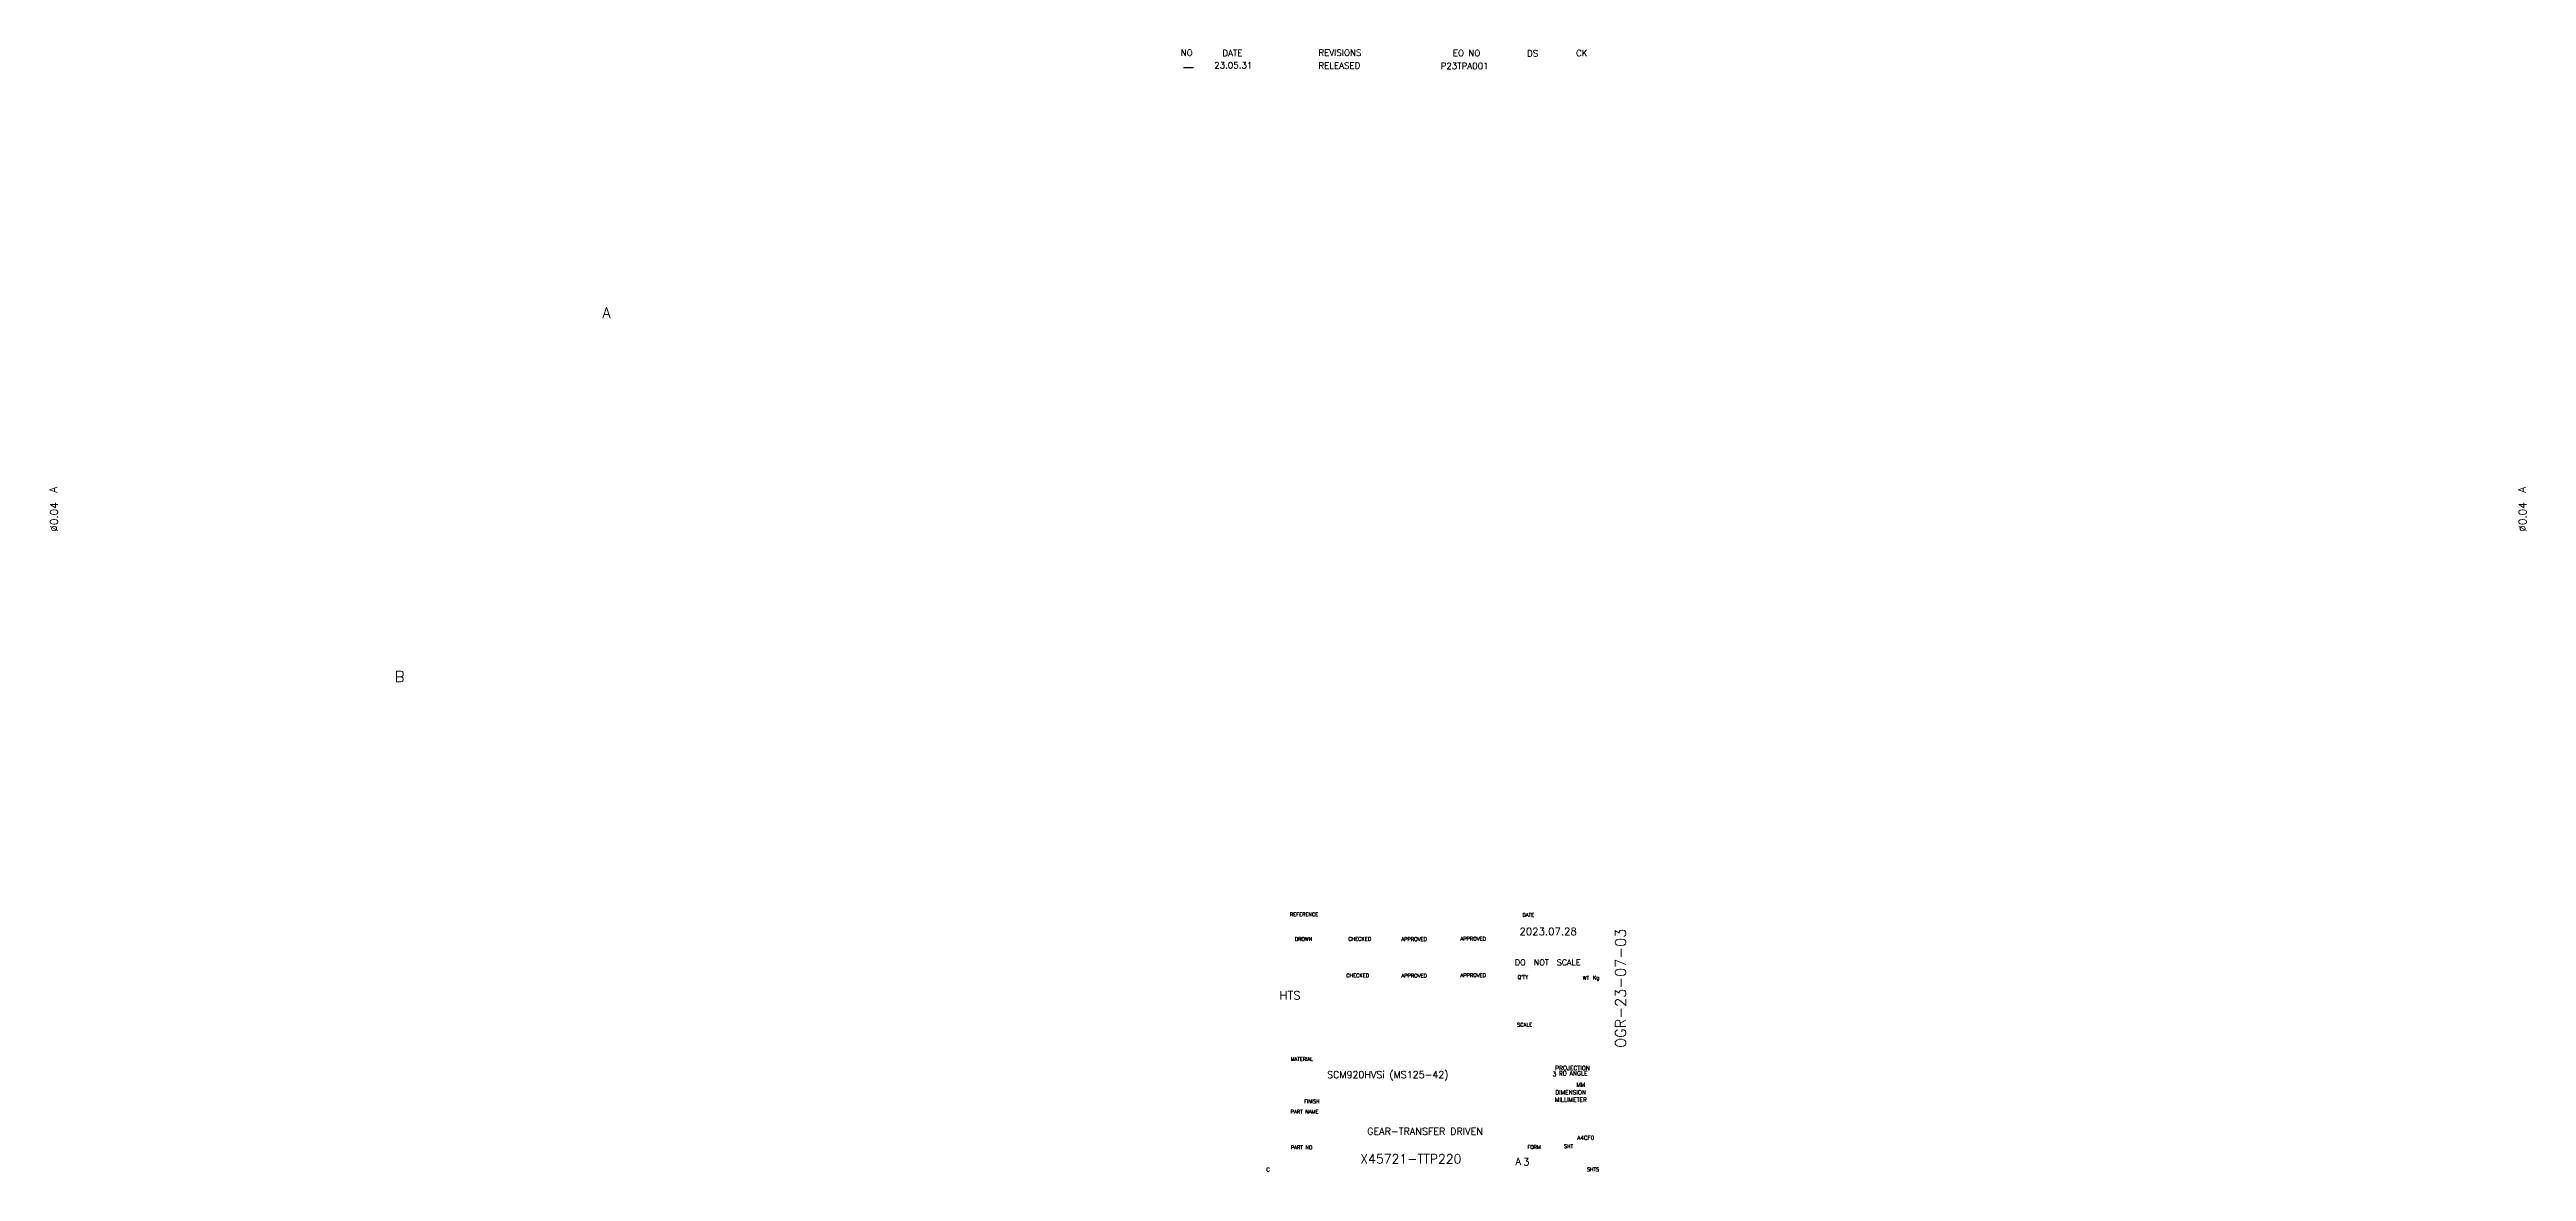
# Model space of a CAD drawing. Extents: x 3807 to 5911, y -3458 to 20.
# Drawn here: x 3807 to 4688, y -1369 to -969 of the extents above; entities that cross this region are included whole.
import ezdxf
from ezdxf.enums import TextEntityAlignment as Align

# ---------------------------------------------------------------- set-up
doc = ezdxf.new("R2010")
doc.units = 0
doc.header["$MEASUREMENT"] = 0
doc.layers.get('0').update_dxf_attribs({"linetype": 'CONTINUOUS'})
doc.layers.add('치수', color=4, linetype='CONTINUOUS')
doc.styles.add('HDM', font='SIMPLEX', dxfattribs={"bigfont": 'HDM'})
doc.styles.add('HSG', font='SIMPLEX', dxfattribs={"bigfont": 'HSG2'})

msp = doc.modelspace()

# ---------------------------------------------------------------- texts
at = {"color": 4, "style": 'HDM'}
for s, height, p in [('NO', 2.25871, (4209.1208, -971.742)), ('-', 4.5174, (4209.4048, -977.8007)), ('23.05.31', 2.25871, (4221.0608, -976.2223)), ('DATE ', 2.25871, (4223.9633, -971.8622)), ('REVISIONS', 2.25871, (4258.1245, -971.7501)), ('RELEASED', 2.25871, (4258.1245, -976.3174)), ('P23TPA001', 2.25871, (4301.6089, -976.4407)), ('EO NO ', 2.25871, (4305.9502, -971.8734)), ('DS', 2.25871, (4332.3368, -971.9905)), ('CK', 2.25871, (4349.7739, -971.8722))]:
    msp.add_text(s, height=height, dxfattribs=at).set_placement(p)
at = {"color": 4, "style": 'HSG', "text_generation_flag": 2}
msp.add_text('A', height=3.9, dxfattribs=at).set_placement((4006.3915, -1064.9971))
msp.add_text('B', height=3.9, rotation=180, dxfattribs=at).set_placement((3929.5316, -1190.5708))
at = {"color": 131}
for s, height, style, p in [('REFERENCE', 1.3149, 'HDM', (4253.0141, -1277.1507)), ('DATE', 1.3149, 'HDM', (4332.7979, -1277.3587)), ('DROWN', 1.3149, 'HDM', (4252.8316, -1285.9073)), ('CHECKED', 1.3149, 'HDM', (4272.8251, -1285.8589)), ('APPROVED', 1.3149, 'HDM', (4292.166, -1285.9612)), ('APPROVED', 1.3149, 'HDM', (4313.1728, -1285.8257)), ('2023.07.28', 2.64256, 'HSG', (4339.8447, -1283.1937)), ('DO  NOT  SCALE', 2.077597, 'HSG', (4339.7133, -1294.2169)), ('CHECKED', 1.3149, 'HDM', (4272.0917, -1298.8439)), ('APPROVED', 1.3149, 'HDM', (4292.166, -1298.9462)), ('APPROVED', 1.3149, 'HDM', (4313.1728, -1298.8107)), ("Q'TY", 1.3149, 'HDM', (4330.8575, -1299.5426)), ('WT', 1.3149, 'HDM', (4353.288, -1299.8028)), ('Kg', 1.3149, 'HDM', (4356.9254, -1299.8693)), ('SCALE', 1.3149, 'HDM', (4331.4637, -1316.4221)), ('MATERIAL', 1.3149, 'HDM', (4252.2458, -1328.6353)), ('3', 1.5582, 'HDM', (4342.1094, -1333.9702)), ('PROJECTION', 1.53405, 'HDM', (4348.5375, -1331.8306)), ('RD ANGLE', 1.53405, 'HDM', (4348.7827, -1333.7333)), ('MM', 1.53405, 'HDM', (4351.4445, -1337.6694)), ('PART NAME', 1.3149, 'HDM', (4253.1887, -1347.3283)), ('FINISH', 1.3149, 'HDM', (4255.7866, -1343.6565)), ('MILLIMETER', 1.53405, 'HDM', (4347.9405, -1343.0943)), ('DIMENSION', 1.53405, 'HDM', (4347.8618, -1340.4621)), ('GEAR-TRANSFER DRIVEN', 2.495372, 'HDM', (4296.0647, -1354.3046)), ('A4CF0', 1.44064, 'HDM', (4353.2276, -1356.5847)), ('PART NO', 1.3149, 'HDM', (4252.1352, -1360.0557)), ('X45721-TTP220', 3.238014, 'HSG', (4291.0122, -1364.1185)), ('A', 2.597, 'HDM', (4329.2239, -1365.0253)), ('3', 2.597, 'HDM', (4332.0472, -1365.1968)), ('FORM', 1.2985, 'HDM', (4334.8356, -1359.9435)), ('SHT', 1.2985, 'HDM', (4347.0895, -1359.6168))]:
    msp.add_text(s, height=height, dxfattribs=dict(at, style=style)).set_placement(p, align=Align.MIDDLE)
for s, height, style, p in [('HTS', 2.99445, 'HDM', (4244.2973, -1307.4509)), ('SCM920HVSi (MS125-42)', 2.473386, 'HSG', (4261.2379, -1335.402)), ('c', 2.0236, 'HDM', (4239.4727, -1368.5972))]:
    msp.add_text(s, height=height, dxfattribs=dict(at, style=style)).set_placement(p)
at = {"layer": '치수', "style": 'HSG'}
for s, p in [('A', (3809.466, -1127.2032)), ('A', (4687.6272, -1127.2032)), ('%%C0.04', (3809.7129, -1141.0407)), ('%%C0.04', (4687.8741, -1141.0407))]:
    msp.add_text(s, height=2.73, rotation=90, dxfattribs=at).set_placement(p)
at = {"layer": '치수', "color": 131, "ltscale": 0.05, "style": 'HSG'}
msp.add_text('OGR-23-07-03', height=3.775083, rotation=90, dxfattribs=at).set_placement((4365.6078, -1303.4344), align=Align.MIDDLE)
at = {"layer": '치수', "color": 131, "ltscale": 0.05, "style": 'HDM'}
msp.add_text('SHTS', height=1.2985, dxfattribs=at).set_placement((4355.8072, -1367.854), align=Align.MIDDLE)

doc.saveas('drawing.dxf')
